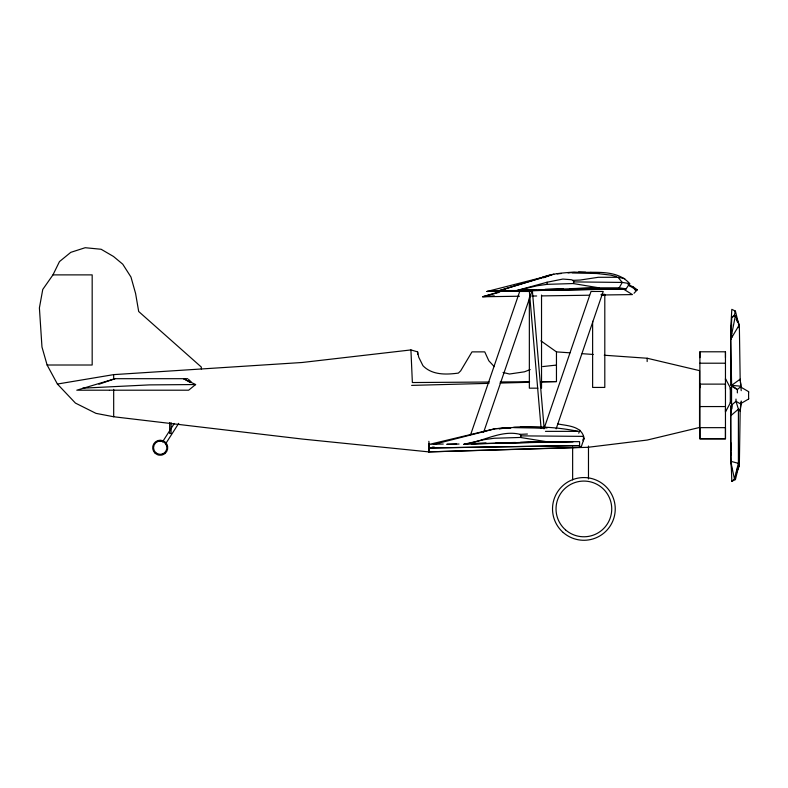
<?xml version="1.0" encoding="UTF-8"?>
<svg xmlns="http://www.w3.org/2000/svg" width="788" height="788" viewBox="0 0 788 788"><rect width="100%" height="100%" fill="white"/><g stroke="black" fill="none" stroke-linecap="round" stroke-linejoin="round"><path stroke-width="1.18" d="M494.253 366.617L488.826 360.786L484.748 351.872L471.992 351.881L460.675 370.853L458.36 373.098C446.185 374.714 432.218 375.255 422.959 365.721L418.694 357.131L417.62 351.872L410.922 349.931L302.129 362.49L113.679 374.625L113.679 378.319M647.155 361.564L647.155 358.244L604.258 355.23M699.882 406.815L699.882 438.877L725.462 438.877L725.462 351.793L699.882 351.793L699.882 383.943M725.462 388.967L725.462 384.12L699.882 384.12L699.882 406.559L725.462 406.559M730.328 402.806L730.328 402.264M725.462 379.826L725.462 378.673L730.328 387.844L730.328 402.835L725.462 412.006L725.462 408.676M730.87 455.001L730.683 405.869L731.628 405.318M737.361 392.897L737.361 389.567L732.141 386.544L730.683 384.81L730.683 329.384L731.806 309.349L735.421 311.102L739.341 327.089L738.405 327.631M731.55 384.564L731.55 409.002L731.55 406.115M741.212 402.225L740.178 411.513M741.212 390.671L740.178 379.156L731.628 385.352L730.683 384.81M741.577 403.131L748.6 399.014L748.6 391.656L741.577 387.548M736.288 473.027L739.341 465.875L740.178 410.184L741.212 400.994M730.683 451.347L730.86 442.866M730.87 452.785L731.806 481.33L735.421 479.567L739.341 463.59L730.683 461.285L730.683 415.808L732.141 404.628L736.002 401.299L735.992 399.073M740.178 380.486L739.341 324.794L735.421 315.604L734.475 315.052L731.806 317.357L730.693 339.332L731.628 385.352L737.361 389.567L741.212 386.238L731.628 385.352M731.638 333.265L730.693 339.332L739.341 324.794L738.405 324.252M201.334 368.981L201.334 367.07L138.688 311.506L135.595 293.5L130.966 277.041L122.741 264.177L113.482 256.464L101.13 249.264L85.183 247.718L70.782 252.347L59.464 261.606L52.963 274.884L42.759 289.442L39.4 307.901L41.971 347.006L47.113 365.011L57.406 384.042L75.412 403.072L95.988 413.365L113.689 416.754L302.159 439.044L428.751 451.879L429.509 447.968L428.859 441.31M730.87 337.885L730.683 329.384L731.697 324.656M730.683 329.384L731.579 325.956M734.239 315.673L735.421 311.102L734.475 311.654M470.633 434.661L519.706 291.452L532.422 291.452L544.163 428.544M483.615 432.336L531.88 291.452M543.966 428.839L591.03 291.452L603.214 291.452L556.141 428.839M557.727 423.964L558.308 424.023C567.941 425.934 581.928 426.022 584.125 438.325L581.081 447.318L428.751 451.879L428.751 443.703M578.747 433.173L579.879 430.13M539.524 278.568C550.457 273.466 562.307 273.042 574.117 272.037C592.32 273.515 616.098 268.255 629.691 283.591L626.115 288.832L619.181 287.837L599.116 287.837L516.721 290.536L536.953 285.808L547.049 284.35L573.201 283.542L573.871 281.907L572.945 280.361L571.349 279.71L562.859 279.06L547.049 282.232L516.721 290.536L499.631 290.536L487.063 291.452L547.867 275.987L499.631 290.536L505.768 290.368M463.866 444.294L484.098 439.674L494.194 438.256L520.346 437.458L521.016 435.872L520.09 434.355C501.05 429.559 482.453 442.009 463.866 444.294L546.261 441.654L579.584 441.654L579.584 445.565L429.746 447.968L433.095 447.19M737.095 469.49L738.405 466.427L739.341 465.875M732.338 336.102L730.693 339.332L735.421 315.604L731.806 317.357M619.181 287.837L622.254 282.429L618.028 277.287L598.319 277.287L580.283 280.026L572.945 280.361M162.495 441.92L174.315 423.451M165.578 443.89L178.699 423.363M634.035 293.254L637.256 289.826L632.823 286.566L629.543 285.985M582.815 440.009L584.302 438.502M730.683 415.808L738.405 409.159L736.002 401.299L741.212 404.313M731.806 481.33L734.475 479.025L738.405 463.039L738.405 409.159L740.178 410.184M530.206 369.562L524.522 371.798L509.452 374.024L503.059 372.448M543.484 277.76L553.856 274.145M98.933 384.249L115.068 378.693L187.771 378.693M115.068 378.693L76.781 390.198L109.049 390.198M499.631 290.536L551.905 274.588M194.39 384.889L195.591 384.544L183.594 378.693L190.469 382.633M499.021 292.387L482.601 296.761L519.45 296.229M434.208 444.294L495.268 428.721L510.998 427.638L495.012 428.721L429.746 444.294L443.24 444.048M434.346 447.091L429.509 447.968L579.584 445.565M57.406 384.042L113.679 374.625M542.696 366.578L556.456 365.08M557.175 273.879L561.46 273.475M510.811 427.786L499.05 428.721C525.261 425.894 552.299 425.963 578.146 431.361L545.463 431.361M514.337 427.51L544.025 427.667L513.372 427.47M494.322 295.864L482.601 296.761L501.316 291.235L536.697 290.368M568.04 272.924L570.492 272.737M513.421 427.47L547.325 427.667L520.326 427.135M520.09 434.355L527.418 434.03M82.71 388.169L149.415 384.889L195.591 384.544L188.657 390.198L109.443 390.198M428.751 451.879L587.759 447.318L647.145 440.059L699.537 427.48L699.547 370.636L647.155 358.244M521.735 289.935L534.018 289.6M545.069 289.304L563.499 288.802M569.635 288.635L599.116 287.837L573.201 283.542M411.631 385.391L488.954 383.352M499.996 383.066L529.457 382.288M540.499 381.993L556.456 381.579L556.456 351.881L540.844 340.82M456.597 444.038L446.776 444.294L459.049 444.038M471.332 443.644L486.078 443.25M495.898 442.994L515.549 442.472M520.464 442.344L546.261 441.654L520.346 437.458M544.025 290.181L568.434 289.58M585.514 289.157L600.16 288.802M471.332 443.782L573.26 441.654L535.229 442.354M471.451 443.526L486.166 443.26M497.208 443.053L529.103 442.472M604.8 294.939L601.145 294.998L632.439 294.594L623.15 288.891M531.733 296.052L536.638 295.983M541.553 295.904L589.454 295.214M489.299 382.022L412.37 382.544L410.922 349.931M500.291 381.953L529.595 381.756M540.578 381.688L556.456 381.579M52.963 274.884L92.176 274.884L92.176 365.011L47.113 365.011M632.823 286.566L630.479 286.566L631.001 286.162L628.489 283.779M637.256 289.826L634.931 289.826L636.3 290.27L627.997 284.291M601.145 294.338L604.8 294.338L604.8 387.43L592.625 387.43L592.625 321.287M699.882 363.209L725.462 363.209M537.879 388.169L529.349 388.169L529.349 297.529M571.901 272.963L596.89 273.505L610.73 275.13L616.275 276.519M578.589 271.968L585.642 272.254M573.871 281.907L622.254 282.429L629.691 283.591M521.016 435.872L583.445 436.375L583.445 440.768M590.182 272.471L599.432 273.032M556.456 351.881L569.941 352.827M582.194 353.684L593.226 354.462M618.028 277.287L624.776 278.607M735.421 479.567L734.475 479.025L730.683 461.285L731.569 464.713M578.835 445.565L581.081 447.318M188.598 379.471L191.08 381.796M736.219 319.14L737.529 322.213M740.385 381.668L741.006 385.184M529.378 291.452L541.12 428.544M731.372 464.772L731.688 470.879M113.679 389.361L113.689 416.754M748.6 391.675L748.6 392.434M748.6 398.236L748.6 399.004M730.328 387.844L730.328 389.282M725.462 351.99L725.462 357.654M699.882 351.99L699.882 357.654M699.882 384.12L699.882 387.755M588.478 446.038L588.478 478.917M572.64 447.032L572.64 479.912M547.049 282.232L547.049 284.35M541.533 295.076L541.533 388.169M417.62 351.872L417.62 354.324M171.075 422.585L171.075 433.508L169.647 433.508L169.647 422.585M165.165 452.667A7.013 7.013 0 0 1 164.101 453.543M162.889 454.193A7.013 7.013 0 0 1 161.57 454.587M158.841 454.587A7.013 7.013 0 0 1 157.521 454.193M158.841 440.837A7.013 7.013 0 0 1 161.57 440.837M166.682 445.033A7.013 7.013 0 0 1 167.076 446.343M626.115 288.832L487.063 291.452L626.115 288.832M725.462 427.657L699.882 427.657L699.882 438.689L725.462 438.689L725.462 427.657M155.246 453.376A7.525 7.525 0 0 0 167.588 449.18A7.525 7.525 0 0 0 157.787 440.591A7.525 7.525 0 0 0 155.246 453.376M155.797 452.736A6.688 6.688 0 0 0 166.761 449.022A6.688 6.688 0 0 0 158.053 441.388A6.688 6.688 0 0 0 155.797 452.736M563.203 532.501A31.362 31.362 0 0 0 614.64 515.037A31.362 31.362 0 0 0 573.802 479.222A31.362 31.362 0 0 0 563.203 532.501M565.518 529.861A27.846 27.846 0 0 0 611.202 514.357A27.846 27.846 0 0 0 574.935 482.551A27.846 27.846 0 0 0 565.518 529.861"/></g></svg>
